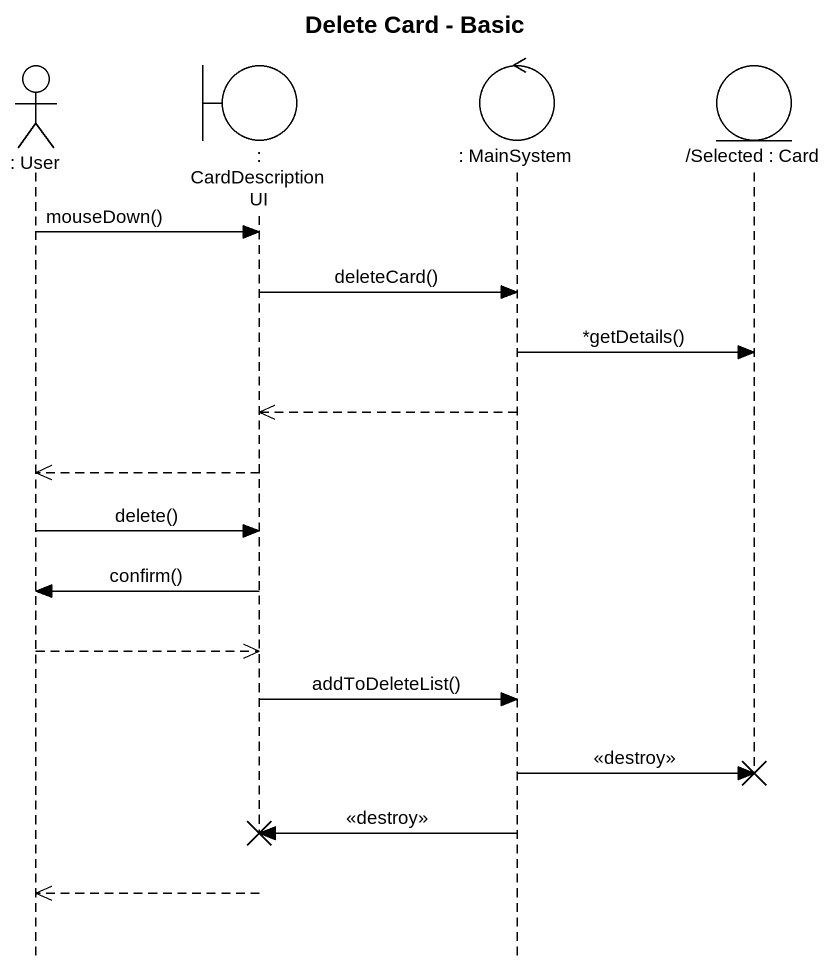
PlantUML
@startuml
title Delete Card - Basic
hide footbox
actor ": User" as User
boundary ": CardDescriptionUI" as CardDescriptionUI
control ": MainSystem" as MainSystem
entity "/Selected : Card" as Selected_Card

User -> CardDescriptionUI : mouseDown()
CardDescriptionUI -> MainSystem : deleteCard()
MainSystem -> Selected_Card : *getDetails()
MainSystem -->> CardDescriptionUI
CardDescriptionUI -->> User
User -> CardDescriptionUI : delete()
CardDescriptionUI -> User : confirm()
User -->> CardDescriptionUI
CardDescriptionUI -> MainSystem : addToDeleteList()
MainSystem -> Selected_Card !! : <<destroy>>
MainSystem -> CardDescriptionUI !! : <<destroy>>
CardDescriptionUI -->> User
@enduml
